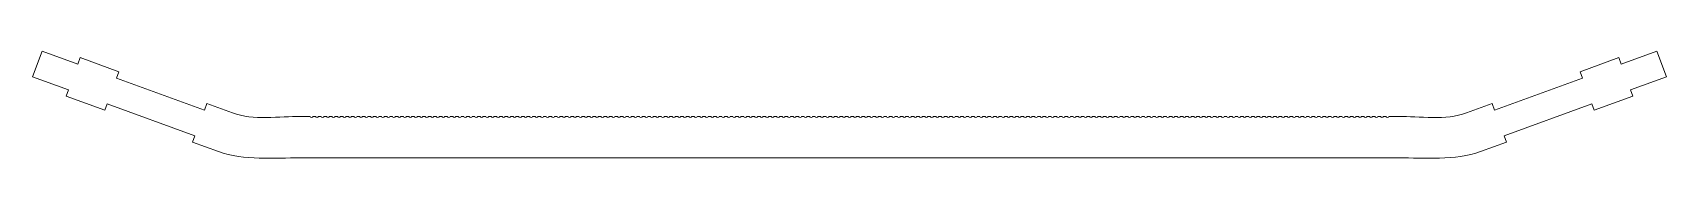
# Model space of a CAD drawing. Header units: millimetres. Extents: x -378 to 378, y -7 to 44.
import ezdxf

# ---------------------------------------------------------------- set-up
doc = ezdxf.new("R2010")
doc.units = ezdxf.units.MM

msp = doc.modelspace()

# ---------------------------------------------------------------- linework, layer by layer
at = {"color": 7, "linetype": 'Continuous', "lineweight": 15}
for p, q in [((-373.62, 43.78), (-377.97, 31.84)), ((-373.62, 43.78), (-357.1, 37.76)), ((-356.01, 40.75), (-357.1, 37.76)), ((-356.01, 40.75), (-338.11, 34.23)), ((356.01, 40.75), (338.11, 34.23)), ((356.01, 40.75), (357.1, 37.76)), ((373.62, 43.78), (357.1, 37.76)), ((377.97, 31.84), (373.62, 43.78)), ((-377.97, 31.84), (-361.44, 25.83)), ((-338.11, 34.23), (-339.2, 31.25)), ((-339.2, 31.25), (-298.51, 16.44)), ((339.2, 31.25), (298.51, 16.44)), ((338.11, 34.23), (339.2, 31.25)), ((377.97, 31.84), (361.44, 25.83)), ((-361.44, 25.83), (-362.53, 22.84)), ((-362.53, 22.84), (-344.63, 16.33)), ((362.53, 22.84), (344.63, 16.33)), ((361.44, 25.83), (362.53, 22.84)), ((-343.54, 19.31), (-344.63, 16.33)), ((-343.54, 19.31), (-302.86, 4.5)), ((-298.51, 16.44), (-297.43, 19.42)), ((-285.49, 15.08), (-297.43, 19.42)), ((297.43, 19.42), (285.49, 15.08)), ((298.51, 16.44), (297.43, 19.42)), ((343.54, 19.31), (302.86, 4.5)), ((343.54, 19.31), (344.63, 16.33)), ((-249.63, 13.51), (-254, 13.51)), ((-247.09, 13.51), (-248.21, 13.51)), ((-244.55, 13.51), (-245.67, 13.51)), ((-242.01, 13.51), (-243.13, 13.51)), ((-239.47, 13.51), (-240.59, 13.51)), ((-236.93, 13.51), (-238.05, 13.51)), ((-234.39, 13.51), (-235.51, 13.51)), ((-231.85, 13.51), (-232.97, 13.51)), ((-229.31, 13.51), (-230.43, 13.51)), ((-226.77, 13.51), (-227.89, 13.51)), ((-224.23, 13.51), (-225.35, 13.51)), ((-221.69, 13.51), (-222.81, 13.51)), ((-219.15, 13.51), (-220.27, 13.51)), ((-216.61, 13.51), (-217.73, 13.51)), ((-214.07, 13.51), (-215.19, 13.51)), ((-211.53, 13.51), (-212.65, 13.51)), ((-208.99, 13.51), (-210.11, 13.51)), ((-206.45, 13.51), (-207.57, 13.51)), ((-203.91, 13.51), (-205.03, 13.51)), ((-201.37, 13.51), (-202.49, 13.51)), ((-198.83, 13.51), (-199.95, 13.51)), ((-196.29, 13.51), (-197.41, 13.51)), ((-193.75, 13.51), (-194.87, 13.51)), ((-191.21, 13.51), (-192.33, 13.51)), ((-188.67, 13.51), (-189.79, 13.51)), ((-186.13, 13.51), (-187.25, 13.51)), ((-183.59, 13.51), (-184.71, 13.51)), ((-181.05, 13.51), (-182.17, 13.51)), ((-178.51, 13.51), (-179.63, 13.51)), ((-175.97, 13.51), (-177.09, 13.51)), ((-173.43, 13.51), (-174.55, 13.51)), ((-170.89, 13.51), (-172.01, 13.51)), ((-168.35, 13.51), (-169.47, 13.51)), ((-165.81, 13.51), (-166.93, 13.51)), ((-163.27, 13.51), (-164.39, 13.51)), ((-160.73, 13.51), (-161.85, 13.51)), ((-158.19, 13.51), (-159.31, 13.51)), ((-155.65, 13.51), (-156.77, 13.51)), ((-153.11, 13.51), (-154.23, 13.51)), ((-150.57, 13.51), (-151.69, 13.51)), ((-148.03, 13.51), (-149.15, 13.51)), ((-145.49, 13.51), (-146.61, 13.51)), ((-142.95, 13.51), (-144.07, 13.51)), ((-140.41, 13.51), (-141.53, 13.51)), ((-137.87, 13.51), (-138.99, 13.51)), ((-135.33, 13.51), (-136.45, 13.51)), ((-132.79, 13.51), (-133.91, 13.51)), ((-130.25, 13.51), (-131.37, 13.51)), ((-127.71, 13.51), (-128.83, 13.51)), ((-125.17, 13.51), (-126.29, 13.51)), ((-122.63, 13.51), (-123.75, 13.51)), ((-120.09, 13.51), (-121.21, 13.51)), ((-117.55, 13.51), (-118.67, 13.51)), ((-115.01, 13.51), (-116.13, 13.51)), ((-112.47, 13.51), (-113.59, 13.51)), ((-109.93, 13.51), (-111.05, 13.51)), ((-107.39, 13.51), (-108.51, 13.51)), ((-104.85, 13.51), (-105.97, 13.51)), ((-102.31, 13.51), (-103.43, 13.51)), ((-99.77, 13.51), (-100.89, 13.51)), ((-97.23, 13.51), (-98.35, 13.51)), ((-94.69, 13.51), (-95.81, 13.51)), ((-92.15, 13.51), (-93.27, 13.51)), ((-89.61, 13.51), (-90.73, 13.51)), ((-87.07, 13.51), (-88.19, 13.51)), ((-84.53, 13.51), (-85.65, 13.51)), ((-81.99, 13.51), (-83.11, 13.51)), ((-79.45, 13.51), (-80.57, 13.51)), ((-76.91, 13.51), (-78.03, 13.51)), ((-74.37, 13.51), (-75.49, 13.51)), ((-71.83, 13.51), (-72.95, 13.51)), ((-69.29, 13.51), (-70.41, 13.51)), ((-66.75, 13.51), (-67.87, 13.51)), ((-64.21, 13.51), (-65.33, 13.51)), ((-61.67, 13.51), (-62.79, 13.51)), ((-59.13, 13.51), (-60.25, 13.51)), ((-56.59, 13.51), (-57.71, 13.51)), ((-54.05, 13.51), (-55.17, 13.51)), ((-51.51, 13.51), (-52.63, 13.51)), ((-48.97, 13.51), (-50.09, 13.51)), ((-46.43, 13.51), (-47.55, 13.51)), ((-43.89, 13.51), (-45.01, 13.51)), ((-41.35, 13.51), (-42.47, 13.51)), ((-38.81, 13.51), (-39.93, 13.51)), ((-36.27, 13.51), (-37.39, 13.51)), ((-33.73, 13.51), (-34.85, 13.51)), ((-31.19, 13.51), (-32.31, 13.51)), ((-28.65, 13.51), (-29.77, 13.51)), ((-26.11, 13.51), (-27.23, 13.51)), ((-23.57, 13.51), (-24.69, 13.51)), ((-21.03, 13.51), (-22.15, 13.51)), ((-18.49, 13.51), (-19.61, 13.51)), ((-15.95, 13.51), (-17.07, 13.51)), ((-13.41, 13.51), (-14.53, 13.51)), ((-10.87, 13.51), (-11.99, 13.51)), ((-8.33, 13.51), (-9.45, 13.51)), ((-5.79, 13.51), (-6.91, 13.51)), ((-3.25, 13.51), (-4.37, 13.51)), ((-0.71, 13.51), (-1.83, 13.51)), ((1.83, 13.51), (0.71, 13.51)), ((4.37, 13.51), (3.25, 13.51)), ((6.91, 13.51), (5.79, 13.51)), ((9.45, 13.51), (8.33, 13.51)), ((11.99, 13.51), (10.87, 13.51)), ((14.53, 13.51), (13.41, 13.51)), ((17.07, 13.51), (15.95, 13.51)), ((19.61, 13.51), (18.49, 13.51)), ((22.15, 13.51), (21.03, 13.51)), ((24.69, 13.51), (23.57, 13.51)), ((27.23, 13.51), (26.11, 13.51)), ((29.77, 13.51), (28.65, 13.51)), ((32.31, 13.51), (31.19, 13.51)), ((34.85, 13.51), (33.73, 13.51)), ((37.39, 13.51), (36.27, 13.51)), ((39.93, 13.51), (38.81, 13.51)), ((42.47, 13.51), (41.35, 13.51)), ((45.01, 13.51), (43.89, 13.51)), ((47.55, 13.51), (46.43, 13.51)), ((50.09, 13.51), (48.97, 13.51)), ((52.63, 13.51), (51.51, 13.51)), ((55.17, 13.51), (54.05, 13.51)), ((57.71, 13.51), (56.59, 13.51)), ((60.25, 13.51), (59.13, 13.51)), ((62.79, 13.51), (61.67, 13.51)), ((65.33, 13.51), (64.21, 13.51)), ((67.87, 13.51), (66.75, 13.51)), ((70.41, 13.51), (69.29, 13.51)), ((72.95, 13.51), (71.83, 13.51)), ((75.49, 13.51), (74.37, 13.51)), ((78.03, 13.51), (76.91, 13.51)), ((80.57, 13.51), (79.45, 13.51)), ((83.11, 13.51), (81.99, 13.51)), ((85.65, 13.51), (84.53, 13.51)), ((88.19, 13.51), (87.07, 13.51)), ((90.73, 13.51), (89.61, 13.51)), ((93.27, 13.51), (92.15, 13.51)), ((95.81, 13.51), (94.69, 13.51)), ((98.35, 13.51), (97.23, 13.51)), ((100.89, 13.51), (99.77, 13.51)), ((103.43, 13.51), (102.31, 13.51)), ((105.97, 13.51), (104.85, 13.51)), ((108.51, 13.51), (107.39, 13.51)), ((111.05, 13.51), (109.93, 13.51)), ((113.59, 13.51), (112.47, 13.51)), ((116.13, 13.51), (115.01, 13.51)), ((118.67, 13.51), (117.55, 13.51)), ((121.21, 13.51), (120.09, 13.51)), ((123.75, 13.51), (122.63, 13.51)), ((126.29, 13.51), (125.17, 13.51)), ((128.83, 13.51), (127.71, 13.51)), ((131.37, 13.51), (130.25, 13.51)), ((133.91, 13.51), (132.79, 13.51)), ((136.45, 13.51), (135.33, 13.51)), ((138.99, 13.51), (137.87, 13.51)), ((141.53, 13.51), (140.41, 13.51)), ((144.07, 13.51), (142.95, 13.51)), ((146.61, 13.51), (145.49, 13.51)), ((149.15, 13.51), (148.03, 13.51)), ((151.69, 13.51), (150.57, 13.51)), ((154.23, 13.51), (153.11, 13.51)), ((156.77, 13.51), (155.65, 13.51)), ((159.31, 13.51), (158.19, 13.51)), ((161.85, 13.51), (160.73, 13.51)), ((164.39, 13.51), (163.27, 13.51)), ((166.93, 13.51), (165.81, 13.51)), ((169.47, 13.51), (168.35, 13.51)), ((172.01, 13.51), (170.89, 13.51)), ((174.55, 13.51), (173.43, 13.51)), ((177.09, 13.51), (175.97, 13.51)), ((179.63, 13.51), (178.51, 13.51)), ((182.17, 13.51), (181.05, 13.51)), ((184.71, 13.51), (183.59, 13.51)), ((187.25, 13.51), (186.13, 13.51)), ((189.79, 13.51), (188.67, 13.51)), ((192.33, 13.51), (191.21, 13.51)), ((194.87, 13.51), (193.75, 13.51)), ((197.41, 13.51), (196.29, 13.51)), ((199.95, 13.51), (198.83, 13.51)), ((202.49, 13.51), (201.37, 13.51)), ((205.03, 13.51), (203.91, 13.51)), ((207.57, 13.51), (206.45, 13.51)), ((210.11, 13.51), (208.99, 13.51)), ((212.65, 13.51), (211.53, 13.51)), ((215.19, 13.51), (214.07, 13.51)), ((217.73, 13.51), (216.61, 13.51)), ((220.27, 13.51), (219.15, 13.51)), ((222.81, 13.51), (221.69, 13.51)), ((225.35, 13.51), (224.23, 13.51)), ((227.89, 13.51), (226.77, 13.51)), ((230.43, 13.51), (229.31, 13.51)), ((232.97, 13.51), (231.85, 13.51)), ((235.51, 13.51), (234.39, 13.51)), ((238.05, 13.51), (236.93, 13.51)), ((240.59, 13.51), (239.47, 13.51)), ((243.13, 13.51), (242.01, 13.51)), ((245.67, 13.51), (244.55, 13.51)), ((248.21, 13.51), (247.09, 13.51)), ((254, 13.51), (249.63, 13.51)), ((-302.86, 4.5), (-303.94, 1.52)), ((-303.94, 1.52), (-292.01, -2.82)), ((292.01, -2.82), (303.94, 1.52)), ((302.86, 4.5), (303.94, 1.52)), ((-254, -5.68), (254, -5.68))]:
    msp.add_line(p, q, dxfattribs=at)
for centre, start, end in [((-248.92, 13.76), 199.47122, 340.52878), ((-246.38, 13.76), 199.47122, 340.52878), ((-243.84, 13.76), 199.47122, 340.52878), ((-241.3, 13.76), 199.47122, 340.52878), ((-238.76, 13.76), 199.47122, 340.52878), ((-236.22, 13.76), 199.47123, 340.52877), ((-233.68, 13.76), 199.47123, 340.52877), ((-231.14, 13.76), 199.47123, 340.52877), ((-228.6, 13.76), 199.47123, 340.52877), ((-226.06, 13.76), 199.47123, 340.52877), ((-223.52, 13.76), 199.47123, 340.52877), ((-220.98, 13.76), 199.47123, 340.52877), ((-218.44, 13.76), 199.47123, 340.52877), ((-215.9, 13.76), 199.47123, 340.52877), ((-213.36, 13.76), 199.47123, 340.52877), ((-210.82, 13.76), 199.47123, 340.52877), ((-208.28, 13.76), 199.47123, 340.52877), ((-205.74, 13.76), 199.47123, 340.52877), ((-203.2, 13.76), 199.47123, 340.52877), ((-200.66, 13.76), 199.47123, 340.52877), ((-198.12, 13.76), 199.47124, 340.52876), ((-195.58, 13.76), 199.47124, 340.52876), ((-193.04, 13.76), 199.47124, 340.52876), ((-190.5, 13.76), 199.47124, 340.52876), ((-187.96, 13.76), 199.47124, 340.52876), ((-185.42, 13.76), 199.47124, 340.52876), ((-182.88, 13.76), 199.47124, 340.52876), ((-180.34, 13.76), 199.47124, 340.52876), ((-177.8, 13.76), 199.47124, 340.52876), ((-175.26, 13.76), 199.47124, 340.52876), ((-172.72, 13.76), 199.47124, 340.52876), ((-170.18, 13.76), 199.47124, 340.52876), ((-167.64, 13.76), 199.47124, 340.52876), ((-165.1, 13.76), 199.47124, 340.52876), ((-162.56, 13.76), 199.47124, 340.52876), ((-160.02, 13.76), 199.47125, 340.52876), ((-157.48, 13.76), 199.47125, 340.52875), ((-154.94, 13.76), 199.47125, 340.52875), ((-152.4, 13.76), 199.47125, 340.52875), ((-149.86, 13.76), 199.47125, 340.52875), ((-147.32, 13.76), 199.47125, 340.52875), ((-144.78, 13.76), 199.47125, 340.52875), ((-142.24, 13.76), 199.47125, 340.52875), ((-139.7, 13.76), 199.47125, 340.52875), ((-137.16, 13.76), 199.47125, 340.52875), ((-134.62, 13.76), 199.47125, 340.52875), ((-132.08, 13.76), 199.47125, 340.52875), ((-129.54, 13.76), 199.47125, 340.52875), ((-127, 13.76), 199.47125, 340.52875), ((-124.46, 13.76), 199.47125, 340.52875), ((-121.92, 13.76), 199.47126, 340.52875), ((-119.38, 13.76), 199.47126, 340.52874), ((-116.84, 13.76), 199.47126, 340.52874), ((-114.3, 13.76), 199.47126, 340.52874), ((-111.76, 13.76), 199.47126, 340.52874), ((-109.22, 13.76), 199.47126, 340.52874), ((-106.68, 13.76), 199.47126, 340.52874), ((-104.14, 13.76), 199.47126, 340.52874), ((-101.6, 13.76), 199.47126, 340.52874), ((-99.06, 13.76), 199.47126, 340.52874), ((-96.52, 13.76), 199.47126, 340.52874), ((-93.98, 13.76), 199.47126, 340.52874), ((-91.44, 13.76), 199.47126, 340.52874), ((-88.9, 13.76), 199.47126, 340.52874), ((-86.36, 13.76), 199.47126, 340.52874), ((-83.82, 13.76), 199.47127, 340.52874), ((-81.28, 13.76), 199.47127, 340.52873), ((-78.74, 13.76), 199.47127, 340.52873), ((-76.2, 13.76), 199.47127, 340.52873), ((-73.66, 13.76), 199.47127, 340.52873), ((-71.12, 13.76), 199.47127, 340.52873), ((-68.58, 13.76), 199.47127, 340.52873), ((-66.04, 13.76), 199.47127, 340.52873), ((-63.5, 13.76), 199.47127, 340.52873), ((-60.96, 13.76), 199.47127, 340.52873), ((-58.42, 13.76), 199.47127, 340.52873), ((-55.88, 13.76), 199.47127, 340.52873), ((-53.34, 13.76), 199.47127, 340.52873), ((-50.8, 13.76), 199.47127, 340.52873), ((-48.26, 13.76), 199.47127, 340.52873), ((-45.72, 13.76), 199.47128, 340.52873), ((-43.18, 13.76), 199.47128, 340.52872), ((-40.64, 13.76), 199.47128, 340.52872), ((-38.1, 13.76), 199.47128, 340.52872), ((-35.56, 13.76), 199.47128, 340.52872), ((-33.02, 13.76), 199.47128, 340.52872), ((-30.48, 13.76), 199.47128, 340.52872), ((-27.94, 13.76), 199.47128, 340.52872), ((-25.4, 13.76), 199.47128, 340.52872), ((-22.86, 13.76), 199.47128, 340.52872), ((-20.32, 13.76), 199.47128, 340.52872), ((-17.78, 13.76), 199.47128, 340.52872), ((-15.24, 13.76), 199.47128, 340.52872), ((-12.7, 13.76), 199.47128, 340.52872), ((-10.16, 13.76), 199.47128, 340.52872), ((-7.62, 13.76), 199.47129, 340.52872), ((-5.08, 13.76), 199.47129, 340.52871), ((-2.54, 13.76), 199.47129, 340.52871), ((0, 13.76), 199.47129, 340.52871), ((2.54, 13.76), 199.47129, 340.52871), ((5.08, 13.76), 199.47129, 340.52871), ((7.62, 13.76), 199.47128, 340.52871), ((10.16, 13.76), 199.47128, 340.52872), ((12.7, 13.76), 199.47128, 340.52872), ((15.24, 13.76), 199.47128, 340.52872), ((17.78, 13.76), 199.47128, 340.52872), ((20.32, 13.76), 199.47128, 340.52872), ((22.86, 13.76), 199.47128, 340.52872), ((25.4, 13.76), 199.47128, 340.52872), ((27.94, 13.76), 199.47128, 340.52872), ((30.48, 13.76), 199.47128, 340.52872), ((33.02, 13.76), 199.47128, 340.52872), ((35.56, 13.76), 199.47128, 340.52872), ((38.1, 13.76), 199.47128, 340.52872), ((40.64, 13.76), 199.47128, 340.52872), ((43.18, 13.76), 199.47128, 340.52872), ((45.72, 13.76), 199.47127, 340.52872), ((48.26, 13.76), 199.47127, 340.52873), ((50.8, 13.76), 199.47127, 340.52873), ((53.34, 13.76), 199.47127, 340.52873), ((55.88, 13.76), 199.47127, 340.52873), ((58.42, 13.76), 199.47127, 340.52873), ((60.96, 13.76), 199.47127, 340.52873), ((63.5, 13.76), 199.47127, 340.52873), ((66.04, 13.76), 199.47127, 340.52873), ((68.58, 13.76), 199.47127, 340.52873), ((71.12, 13.76), 199.47127, 340.52873), ((73.66, 13.76), 199.47127, 340.52873), ((76.2, 13.76), 199.47127, 340.52873), ((78.74, 13.76), 199.47127, 340.52873), ((81.28, 13.76), 199.47127, 340.52873), ((83.82, 13.76), 199.47126, 340.52873), ((86.36, 13.76), 199.47126, 340.52874), ((88.9, 13.76), 199.47126, 340.52874), ((91.44, 13.76), 199.47126, 340.52874), ((93.98, 13.76), 199.47126, 340.52874), ((96.52, 13.76), 199.47126, 340.52874), ((99.06, 13.76), 199.47126, 340.52874), ((101.6, 13.76), 199.47126, 340.52874), ((104.14, 13.76), 199.47126, 340.52874), ((106.68, 13.76), 199.47126, 340.52874), ((109.22, 13.76), 199.47126, 340.52874), ((111.76, 13.76), 199.47126, 340.52874), ((114.3, 13.76), 199.47126, 340.52874), ((116.84, 13.76), 199.47126, 340.52874), ((119.38, 13.76), 199.47126, 340.52874), ((121.92, 13.76), 199.47125, 340.52874), ((124.46, 13.76), 199.47125, 340.52875), ((127, 13.76), 199.47125, 340.52875), ((129.54, 13.76), 199.47125, 340.52875), ((132.08, 13.76), 199.47125, 340.52875), ((134.62, 13.76), 199.47125, 340.52875), ((137.16, 13.76), 199.47125, 340.52875), ((139.7, 13.76), 199.47125, 340.52875), ((142.24, 13.76), 199.47125, 340.52875), ((144.78, 13.76), 199.47125, 340.52875), ((147.32, 13.76), 199.47125, 340.52875), ((149.86, 13.76), 199.47125, 340.52875), ((152.4, 13.76), 199.47125, 340.52875), ((154.94, 13.76), 199.47125, 340.52875), ((157.48, 13.76), 199.47125, 340.52875), ((160.02, 13.76), 199.47124, 340.52875), ((162.56, 13.76), 199.47124, 340.52876), ((165.1, 13.76), 199.47124, 340.52876), ((167.64, 13.76), 199.47124, 340.52876), ((170.18, 13.76), 199.47124, 340.52876), ((172.72, 13.76), 199.47124, 340.52876), ((175.26, 13.76), 199.47124, 340.52876), ((177.8, 13.76), 199.47124, 340.52876), ((180.34, 13.76), 199.47124, 340.52876), ((182.88, 13.76), 199.47124, 340.52876), ((185.42, 13.76), 199.47124, 340.52876), ((187.96, 13.76), 199.47124, 340.52876), ((190.5, 13.76), 199.47124, 340.52876), ((193.04, 13.76), 199.47124, 340.52876), ((195.58, 13.76), 199.47124, 340.52876), ((198.12, 13.76), 199.47124, 340.52876), ((200.66, 13.76), 199.47123, 340.52877), ((203.2, 13.76), 199.47123, 340.52877), ((205.74, 13.76), 199.47123, 340.52877), ((208.28, 13.76), 199.47123, 340.52877), ((210.82, 13.76), 199.47123, 340.52877), ((213.36, 13.76), 199.47123, 340.52877), ((215.9, 13.76), 199.47123, 340.52877), ((218.44, 13.76), 199.47123, 340.52877), ((220.98, 13.76), 199.47123, 340.52877), ((223.52, 13.76), 199.47123, 340.52877), ((226.06, 13.76), 199.47123, 340.52877), ((228.6, 13.76), 199.47123, 340.52877), ((231.14, 13.76), 199.47123, 340.52877), ((233.68, 13.76), 199.47123, 340.52877), ((236.22, 13.76), 199.47123, 340.52877), ((238.76, 13.76), 199.47122, 340.52878), ((241.3, 13.76), 199.47122, 340.52878), ((243.84, 13.76), 199.47122, 340.52878), ((246.38, 13.76), 199.47122, 340.52878), ((248.92, 13.76), 199.47122, 340.52878)]:
    msp.add_arc(centre, 0.75, start, end, dxfattribs=at)
for points in [[(-254, 13.51), (-263.6, 13.51), (-275.97, 11.61), (-285.49, 15.08)], [(285.49, 15.08), (275.97, 11.61), (263.6, 13.51), (254, 13.51)], [(-292.01, -2.82), (-280.21, -7.12), (-266.03, -5.68), (-254, -5.68)], [(254, -5.68), (266.04, -5.68), (280.18, -7.13), (292.01, -2.82)]]:
    msp.add_open_spline(points, degree=3, dxfattribs=at)

doc.saveas('drawing.dxf')
